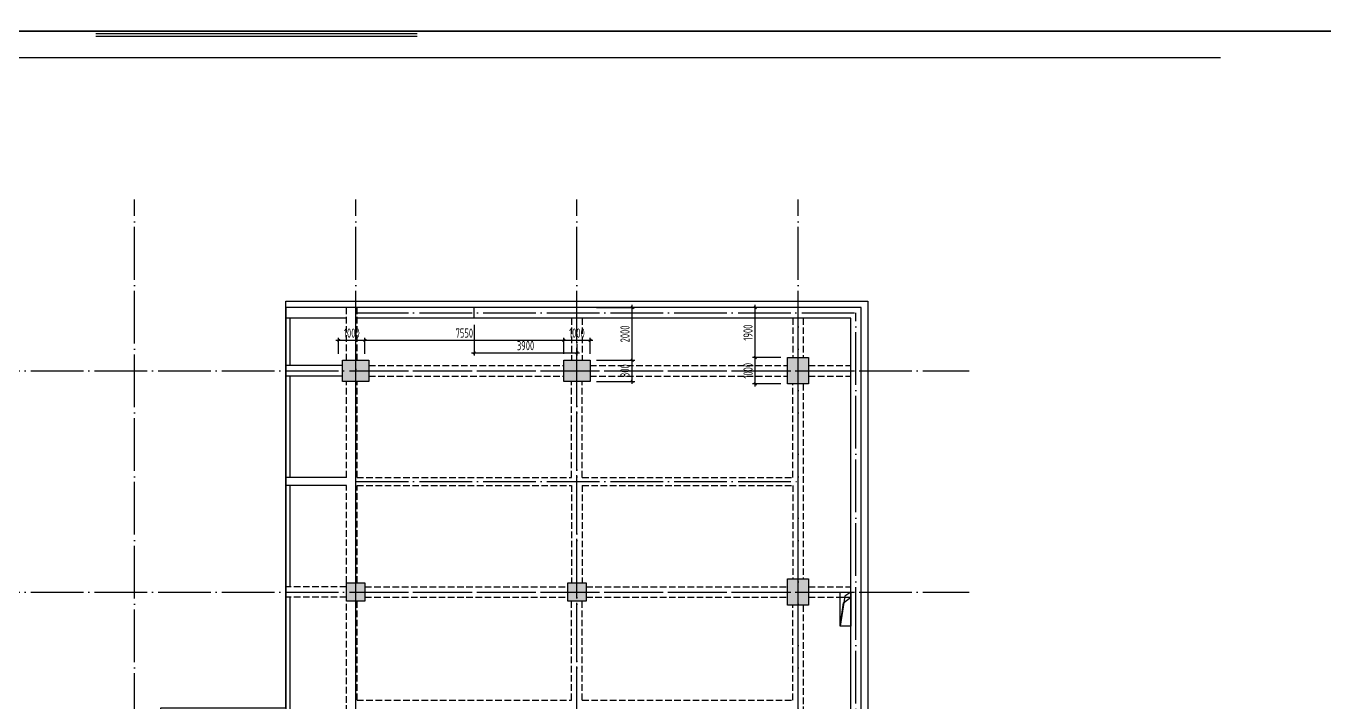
# Model space of a CAD drawing. Extents: x -186750 to 855523, y -12902 to 560425.
# Drawn here: x 438591 to 487893, y 21025 to 46692 of the extents above; entities that cross this region are included whole.
import ezdxf
from ezdxf.xclip import XClip

# ---------------------------------------------------------------- set-up
doc = ezdxf.new("R2010")
doc.units = 0
doc.header["$LTSCALE"] = 1000
doc.header["$MEASUREMENT"] = 0
doc.header["$XCLIPFRAME"] = 0
for name, pattern in [('104-10 轴网$0$DOTE', [2.4200000000000004, 2, -0.2, 0.02, -0.2]), ('109-34 轴网$0$L1$0$$AUDIT_BAD_LTYPE1', [0]), ('DASH', [0.35, 0.25, -0.1]), ('DASHED', [0.75, 0.5, -0.25]), ('DOTE', [2.4200000000000004, 2, -0.2, 0.02, -0.2]), ('X-104 8#10#平面$0$109-34 轴网$0$L1$0$$AUDIT_BAD_LTYPE1', [0])]:
    doc.linetypes.add(name, pattern=pattern)
for name, color, linetype in [('104-10 轴网$0$A_AXIS-轴线', 252, '104-10 轴网$0$DOTE'), ('a-dote', 14, 'DOTE'), ('A-TECH_结构', 21, 'Continuous'), ('BEAM', 4, 'DASHED'), ('DIM', 3, 'Continuous'), ('s-beam', 4, 'DASH'), ('s-colu', 40, 'Continuous'), ('s-colu-hatc', 16, 'Continuous'), ('s-hole', 5, 'Continuous'), ('s-num', 90, 'Continuous'), ('s-wall', 40, 'Continuous'), ('X-104 8#10#平面$0$A-TECH_结构', 252, 'Continuous')]:
    doc.layers.add(name, color=color, linetype=linetype)
doc.layers.add('X-104 8#10#平面$0$04-不打印_辅助线', color=165, linetype='Continuous', plot=False)
doc.styles.add('TSSD_Dimension', font='Tssdeng.shx', dxfattribs={"width": 0.7, "bigfont": 'Tssdchn.shx'})
doc.dimstyles.new('TSSD_100_100', dxfattribs={"dimtxt": 350, "dimasz": 100, "dimexe": 100, "dimexo": 250, "dimgap": 100, "dimtad": 1, "dimdec": 0, "dimzin": 0, "dimdsep": 46, "dimtxsty": 'TSSD_Dimension', "dimblk": 'ARCHTICK', "dimblk1": 'ARCHTICK', "dimblk2": 'ARCHTICK', "dimcen": 0, "dimdle": 100, "dimclrt": 7, "dimadec": 0, "dimazin": 0, "dimtfac": 1, "dimtdec": 0, "dimtix": 1, "dimtmove": 2, "dimatfit": 3, "dimfxl": 1, "dimtolj": 1, "dimtzin": 0, "dimarcsym": 0})

# ---------------------------------------------------------------- blocks, each defined once
blk = doc.blocks.new('X-104 8#10#平面$0$yteiteru7y6')
at = {"layer": 'X-104 8#10#平面$0$A-TECH_结构'}
for points in [[(43599.99999987503, 25199.99999999954), (44000.00000000012, 25199.99999999942), (44000.00000000047, 23899.99999999338), (43599.99999987538, 23899.9999999935)], [(17550.00009050627, 10050.00004004795), (17550.00004707381, 8750.00005011633), (17000.0000033941, 8750.000029312505), (17181.19745823399, 9940.417403183063)], [(17550.00006879004, 8750.000036196143), (17000.0000000031, 8750.000011480995), (17000.0000000031, 10049.99993964261), (17550.00006879004, 10049.99996435776)], [(33549.99992714335, 10049.99903622497), (33549.99997317632, 8750.000027945614), (32949.99995462797, 8749.999959030945), (33137.91965881839, 9881.415826070093)]]:
    blk.add_lwpolyline(points, close=True, dxfattribs=at)
at = {"layer": 'X-104 8#10#平面$0$A-TECH_结构', "linetype": 'X-104 8#10#平面$0$109-34 轴网$0$L1$0$$AUDIT_BAD_LTYPE1'}
blk.add_lwpolyline([(44000.00000000047, 25199.99999999942), (43776.54450888466, 25047.19460524083), (43599.99999987528, 23899.99999999387)], dxfattribs=at)
at = {"layer": 'X-104 8#10#平面$0$A-TECH_结构'}
for points in [[(-1600.000000000012, 11099.99999999366), (-2084.67156194523, 10876.08683458786), (-2199.999999999039, 8750.000000010607)], [(44200.0000000028, 8199.999999999534), (43644.10612681275, 8093.626561861485), (43200.00000000003, 6649.999999999966)]]:
    blk.add_lwpolyline(points, dxfattribs=at)
at = {"layer": 'X-104 8#10#平面$0$A-TECH_结构', "linetype": 'X-104 8#10#平面$0$109-34 轴网$0$L1$0$$AUDIT_BAD_LTYPE1'}
for points in [[(-2199.999999999039, 8750.000000010607), (-1599.999999999534, 8750.000000010607), (-1600.000000000012, 11099.99999999365), (-2199.999999999516, 11099.99999999365)], [(33549.99997317632, 8750.000027945614), (32949.99995863652, 8750.000027945614), (32949.99995863652, 10049.99900962345), (33549.99997317632, 10049.99900962345)], [(43200.00000000007, 8199.999999999496), (44200.0000000028, 8199.999999999534), (44200.00000000276, 6650.000000000007), (43200.00000000003, 6649.999999999969)]]:
    blk.add_lwpolyline(points, close=True, dxfattribs=at)
blk = doc.blocks.new('X-104 8#10#平面$0$rhyseuyi')
at = {"layer": 'X-104 8#10#平面$0$A-TECH_结构', "linetype": 'X-104 8#10#平面$0$109-34 轴网$0$L1$0$$AUDIT_BAD_LTYPE1'}
blk.add_lwpolyline([(22550.00000147264, 20800.18525530281), (22549.99999999172, 36250.00000000003), (44650.00000000591, 36250.00000000003), (44650.00000000267, 5750.000000011165), (33550.00000000042, 5749.999996079934), (33549.99999999956, 2800.00000587945), (27849.99999999903, 2800.000009821595), (27849.99999999989, -2650.000000044718), (-2650.000000000116, -2650.000000044733), (-2650.000000000233, 19449.99969723696), (17799.99999874334, 19450.12322490085), (17800.00000022122, 20799.81474476285)], close=True, dxfattribs=at)
blk = doc.blocks.new('104-10 轴网')
at = {"layer": '104-10 轴网$0$A_AXIS-轴线', "linetype": '104-10 轴网$0$DOTE'}
for p, q in [((16799.99999999992, -6500.000000000015), (16800.00000000021, 40100.00000000004)), ((25199.99999999992, -6500.000000000015), (25200.00000000021, 40100.00000000004)), ((33599.99999999995, -6500.000000000015), (33600.00000000021, 40100.00000000004)), ((41999.99999999995, -6500.000000000015), (42000.00000000021, 40100.00000000004)), ((-6500.000000000022, 33599.99999999999), (48500.00000000018, 33600.00000000004)), ((-6500.000000000022, 25199.99999999999), (48500.00000000018, 25200.00000000004))]:
    blk.add_line(p, q, dxfattribs=at)
at = {"layer": 'Defpoints'}
blk.add_lwpolyline([(-16049.99999999992, 45500.00000000001), (58050.00000000011, 45499.99999999999), (58050.00000000011, -11900.00000000001), (-16049.99999999998, -11899.99999999996)], close=True, dxfattribs=at)
blk = doc.blocks.new('X-104 8#10#平面')
at = {"layer": 'X-104 8#10#平面$0$04-不打印_辅助线'}
for points in [[(-186749.9999999999, 46499.99999999997), (-102649.9999999999, 46499.99999999997), (-102649.9999999999, 105900), (-186749.9999999999, 105900)], [(-186749.9999999999, -12900.00000000003), (-102649.9999999999, -12900.00000000003), (-102649.9999999999, 46499.99999999997), (-186749.9999999999, 46499.99999999997)]]:
    blk.add_lwpolyline(points, close=True, dxfattribs=at)
at = {"linetype": 'X-104 8#10#平面$0$109-34 轴网$0$L1$0$$AUDIT_BAD_LTYPE1'}
ref = blk.add_blockref('104-10 轴网', (-168200.0000000001, -1.455191522836685e-10), dxfattribs=at)
XClip(ref).set_block_clipping_path([(-16049.999999999975, -11899.999999999955), (58049.99999999998, 45500.000000000044)])
at = {"layer": 'X-104 8#10#平面$0$A-TECH_结构', "linetype": 'X-104 8#10#平面$0$109-34 轴网$0$L1$0$$AUDIT_BAD_LTYPE1'}
for name, p in [('X-104 8#10#平面$0$rhyseuyi', (-168199.9999999998, -1.164153218269348e-10)), ('X-104 8#10#平面$0$yteiteru7y6', (-168199.9999999999, -5.820766091346741e-11))]:
    blk.add_blockref(name, p, dxfattribs=at)
blk = doc.blocks.new('_ArchTick')
at = {"color": 0, "linetype": 'ByBlock', "const_width": 0.4}
blk.add_lwpolyline([(-0.5, -0.5), (0.5, 0.5)], dxfattribs=at)
blk = doc.blocks.new('*D113')
at = {"layer": 'Defpoints', "color": 0, "transparency": 16777216}
for p in [(1071360.514949115, 34757.45263634055), (1070360.514949115, 34000.0000000015), (1071360.514949115, 34000.0000000015)]:
    blk.add_point(p, dxfattribs=at)
at = {"layer": 'DIM', "color": 0, "lineweight": -2, "transparency": 16777216}
for p, q in [((1070260.514949115, 34757.45263634055), (1071460.514949115, 34757.45263634055)), ((1070360.514949115, 34250.0000000015), (1070360.514949115, 34857.45263634055)), ((1071360.514949115, 34250.0000000015), (1071360.514949115, 34857.45263634055))]:
    blk.add_line(p, q, dxfattribs=at)
at = {"layer": 'DIM', "color": 0, "lineweight": -2, "transparency": 16777216, "xscale": 100, "yscale": 100, "zscale": 100, "rotation": 180}
blk.add_blockref('_ArchTick', (1070360.514949115, 34757.45263634055), dxfattribs=at)
at = {"layer": 'DIM', "color": 0, "lineweight": -2, "transparency": 16777216, "xscale": 100, "yscale": 100, "zscale": 100}
blk.add_blockref('_ArchTick', (1071360.514949115, 34757.45263634055), dxfattribs=at)
at = {"layer": 'DIM', "color": 7, "transparency": 16777216, "insert": (1070860.514949115, 35032.45263634055), "char_height": 350, "attachment_point": 5, "style": 'TSSD_Dimension'}
blk.add_mtext('\\A1;1000', dxfattribs=at)
blk = doc.blocks.new('*D114')
at = {"layer": 'Defpoints', "color": 0, "transparency": 16777216}
for p in [(1078910.514949115, 34757.45263634055), (1071360.514949115, 34000.0000000015), (1078910.514949115, 34000.00000000151)]:
    blk.add_point(p, dxfattribs=at)
at = {"layer": 'DIM', "color": 0, "lineweight": -2, "transparency": 16777216}
for p, q in [((1071260.514949115, 34757.45263634055), (1079010.514949115, 34757.45263634055)), ((1071360.514949115, 34250.0000000015), (1071360.514949115, 34857.45263634055)), ((1078910.514949115, 34250.00000000151), (1078910.514949115, 34857.45263634055))]:
    blk.add_line(p, q, dxfattribs=at)
at = {"layer": 'DIM', "color": 0, "lineweight": -2, "transparency": 16777216, "xscale": 100, "yscale": 100, "zscale": 100, "rotation": 180}
blk.add_blockref('_ArchTick', (1071360.514949115, 34757.45263634055), dxfattribs=at)
at = {"layer": 'DIM', "color": 0, "lineweight": -2, "transparency": 16777216, "xscale": 100, "yscale": 100, "zscale": 100}
blk.add_blockref('_ArchTick', (1078910.514949115, 34757.45263634055), dxfattribs=at)
at = {"layer": 'DIM', "color": 7, "transparency": 16777216, "insert": (1075135.514949115, 35032.45263634055), "char_height": 350, "attachment_point": 5, "style": 'TSSD_Dimension'}
blk.add_mtext('\\A1;7550', dxfattribs=at)
blk = doc.blocks.new('*D115')
at = {"layer": 'Defpoints', "color": 0, "transparency": 16777216}
for p in [(1079910.514949115, 34757.45263634055), (1078910.514949115, 34000.00000000151), (1079910.514949115, 34000.00000000147)]:
    blk.add_point(p, dxfattribs=at)
at = {"layer": 'DIM', "color": 0, "lineweight": -2, "transparency": 16777216}
for p, q in [((1078810.514949115, 34757.45263634055), (1080010.514949115, 34757.45263634055)), ((1078910.514949115, 34250.00000000151), (1078910.514949115, 34857.45263634055)), ((1079910.514949115, 34250.00000000147), (1079910.514949115, 34857.45263634055))]:
    blk.add_line(p, q, dxfattribs=at)
at = {"layer": 'DIM', "color": 0, "lineweight": -2, "transparency": 16777216, "xscale": 100, "yscale": 100, "zscale": 100, "rotation": 180}
blk.add_blockref('_ArchTick', (1078910.514949115, 34757.45263634055), dxfattribs=at)
at = {"layer": 'DIM', "color": 0, "lineweight": -2, "transparency": 16777216, "xscale": 100, "yscale": 100, "zscale": 100}
blk.add_blockref('_ArchTick', (1079910.514949115, 34757.45263634055), dxfattribs=at)
at = {"layer": 'DIM', "color": 7, "transparency": 16777216, "insert": (1079410.514949115, 35032.45263634055), "char_height": 350, "attachment_point": 5, "style": 'TSSD_Dimension'}
blk.add_mtext('\\A1;1000', dxfattribs=at)
blk = doc.blocks.new('*D116')
at = {"layer": 'Defpoints', "color": 0, "transparency": 16777216}
for p in [(1075510.514949115, 35600.00000000162), (1079410.514949115, 34857.45263634055), (1079410.514949115, 34281.27141936744)]:
    blk.add_point(p, dxfattribs=at)
at = {"layer": 'DIM', "color": 0, "lineweight": -2, "transparency": 16777216}
for p, q in [((1075510.514949115, 35350.00000000162), (1075510.514949115, 34181.27141936744)), ((1079410.514949115, 34607.45263634055), (1079410.514949115, 34181.27141936744)), ((1075410.514949115, 34281.27141936744), (1079510.514949115, 34281.27141936744))]:
    blk.add_line(p, q, dxfattribs=at)
at = {"layer": 'DIM', "color": 0, "lineweight": -2, "transparency": 16777216, "xscale": 100, "yscale": 100, "zscale": 100, "rotation": 180}
blk.add_blockref('_ArchTick', (1075510.514949115, 34281.27141936744), dxfattribs=at)
at = {"layer": 'DIM', "color": 0, "lineweight": -2, "transparency": 16777216, "xscale": 100, "yscale": 100, "zscale": 100}
blk.add_blockref('_ArchTick', (1079410.514949115, 34281.27141936744), dxfattribs=at)
at = {"layer": 'DIM', "color": 7, "transparency": 16777216, "insert": (1077460.514949115, 34556.27141936744), "char_height": 350, "attachment_point": 5, "style": 'TSSD_Dimension'}
blk.add_mtext('\\A1;3900', dxfattribs=at)
blk = doc.blocks.new('*D117')
at = {"layer": 'Defpoints', "color": 0, "transparency": 16777216}
for p in [(1079910.514949115, 34000.00000000147), (1081511.595059108, 34000.00000000147), (1079910.514949115, 33200.00000000147)]:
    blk.add_point(p, dxfattribs=at)
at = {"layer": 'DIM', "color": 0, "lineweight": -2, "transparency": 16777216}
for p, q in [((1081511.595059108, 33100.00000000147), (1081511.595059108, 34100.00000000147)), ((1080160.514949115, 34000.00000000147), (1081611.595059108, 34000.00000000147)), ((1080160.514949115, 33200.00000000147), (1081611.595059108, 33200.00000000147))]:
    blk.add_line(p, q, dxfattribs=at)
at = {"layer": 'DIM', "color": 0, "lineweight": -2, "transparency": 16777216, "xscale": 100, "yscale": 100, "zscale": 100}
for p, rotation in [((1081511.595059108, 34000.00000000147), 90), ((1081511.595059108, 33200.00000000147), 270)]:
    blk.add_blockref('_ArchTick', p, dxfattribs=dict(at, rotation=rotation))
at = {"layer": 'DIM', "color": 7, "transparency": 16777216, "insert": (1081236.595059108, 33600.00000000164), "char_height": 350, "attachment_point": 5, "rotation": 90, "style": 'TSSD_Dimension'}
blk.add_mtext('\\A1;800', dxfattribs=at)
blk = doc.blocks.new('*D118')
at = {"layer": 'Defpoints', "color": 0, "transparency": 16777216}
for p in [(1079910.514949115, 36000.00000000153), (1081511.595059108, 36000.00000000153), (1079910.514949115, 34000.00000000147)]:
    blk.add_point(p, dxfattribs=at)
at = {"layer": 'DIM', "color": 0, "lineweight": -2, "transparency": 16777216}
for p, q in [((1080160.514949115, 36000.00000000153), (1081611.595059108, 36000.00000000153)), ((1081511.595059108, 33900.00000000147), (1081511.595059108, 36100.00000000153)), ((1080160.514949115, 34000.00000000147), (1081611.595059108, 34000.00000000147))]:
    blk.add_line(p, q, dxfattribs=at)
at = {"layer": 'DIM', "color": 0, "lineweight": -2, "transparency": 16777216, "xscale": 100, "yscale": 100, "zscale": 100}
for p, rotation in [((1081511.595059108, 36000.00000000153), 90), ((1081511.595059108, 34000.00000000147), 270)]:
    blk.add_blockref('_ArchTick', p, dxfattribs=dict(at, rotation=rotation))
at = {"layer": 'DIM', "color": 7, "transparency": 16777216, "insert": (1081236.595059108, 35000.00000000167), "char_height": 350, "attachment_point": 5, "rotation": 90, "style": 'TSSD_Dimension'}
blk.add_mtext('\\A1;2000', dxfattribs=at)
blk = doc.blocks.new('*D119')
at = {"layer": 'Defpoints', "color": 0, "transparency": 16777216}
for p in [(1086184.519809854, 34100.00000000148), (1087410.514949116, 34100.00000000148), (1087410.514949115, 33100.00000000151)]:
    blk.add_point(p, dxfattribs=at)
at = {"layer": 'DIM', "color": 0, "lineweight": -2, "transparency": 16777216}
for p, q in [((1087160.514949116, 34100.00000000148), (1086084.519809854, 34100.00000000148)), ((1086184.519809854, 33000.00000000151), (1086184.519809854, 34200.00000000148)), ((1087160.514949115, 33100.00000000151), (1086084.519809854, 33100.00000000151))]:
    blk.add_line(p, q, dxfattribs=at)
at = {"layer": 'DIM', "color": 0, "lineweight": -2, "transparency": 16777216, "xscale": 100, "yscale": 100, "zscale": 100}
for p, rotation in [((1086184.519809854, 34100.00000000148), 90), ((1086184.519809854, 33100.00000000151), 270)]:
    blk.add_blockref('_ArchTick', p, dxfattribs=dict(at, rotation=rotation))
at = {"layer": 'DIM', "color": 7, "transparency": 16777216, "insert": (1085909.519809854, 33600.00000000167), "char_height": 350, "attachment_point": 5, "rotation": 90, "style": 'TSSD_Dimension'}
blk.add_mtext('\\A1;1000', dxfattribs=at)
blk = doc.blocks.new('*D120')
at = {"layer": 'Defpoints', "color": 0, "transparency": 16777216}
for p in [(1086184.519809854, 35999.9999999915), (1087510.514949116, 35999.9999999915), (1087410.514949116, 34100.00000000148)]:
    blk.add_point(p, dxfattribs=at)
at = {"layer": 'DIM', "color": 0, "lineweight": -2, "transparency": 16777216}
for p, q in [((1087260.514949116, 35999.9999999915), (1086084.519809854, 35999.9999999915)), ((1086184.519809854, 34000.00000000148), (1086184.519809854, 36099.9999999915)), ((1087160.514949116, 34100.00000000148), (1086084.519809854, 34100.00000000148))]:
    blk.add_line(p, q, dxfattribs=at)
at = {"layer": 'DIM', "color": 0, "lineweight": -2, "transparency": 16777216, "xscale": 100, "yscale": 100, "zscale": 100}
for p, rotation in [((1086184.519809854, 35999.9999999915), 90), ((1086184.519809854, 34100.00000000148), 270)]:
    blk.add_blockref('_ArchTick', p, dxfattribs=dict(at, rotation=rotation))
at = {"layer": 'DIM', "color": 7, "transparency": 16777216, "insert": (1085909.519809854, 35049.99999999667), "char_height": 350, "attachment_point": 5, "rotation": 90, "style": 'TSSD_Dimension'}
blk.add_mtext('\\A1;1900', dxfattribs=at)
blk = doc.blocks.new('A$C36D1285A')
at = {"layer": 's-colu-hatc'}
h = blk.add_hatch(color=256, dxfattribs=at)
h.dxf.hatch_style = 1
h.paths.add_polyline_path([(41600.00000000023, 34100.00000000012), (42400.00000000023, 34100.00000000012), (42400.00000000023, 33100.00000000012), (41600.00000000023, 33100.00000000012)])
h = blk.add_hatch(color=256, dxfattribs=at)
h.dxf.hatch_style = 1
h.paths.add_polyline_path([(24700.00000000023, 34000.00000000011), (25700.00000000023, 34000.00000000011), (25700.00000000023, 33200.00000000011), (24700.00000000023, 33200.00000000011)])
h = blk.add_hatch(color=256, dxfattribs=at)
h.dxf.hatch_style = 1
h.paths.add_polyline_path([(33100.00000000023, 34000.00000000012), (34100.00000000023, 34000.00000000012), (34100.00000000023, 33200.00000000012), (33100.00000000023, 33200.00000000012)])
h = blk.add_hatch(color=256, dxfattribs=at)
h.dxf.hatch_style = 1
h.paths.add_polyline_path([(41600.00000000023, 25700.00000000012), (42400.00000000023, 25700.00000000012), (42400.00000000023, 24700.00000000012), (41600.00000000023, 24700.00000000012)])
h = blk.add_hatch(color=256, dxfattribs=at)
h.dxf.hatch_style = 1
h.paths.add_polyline_path([(24850.00000000023, 25550.00000000012), (25550.00000000023, 25550.00000000012), (25550.00000000023, 24850.00000000012), (24850.00000000023, 24850.00000000012)])
h = blk.add_hatch(color=256, dxfattribs=at)
h.dxf.hatch_style = 1
h.paths.add_polyline_path([(33250.00000000023, 25550.00000000012), (33950.00000000023, 25550.00000000012), (33950.00000000023, 24850.00000000012), (33250.00000000023, 24850.00000000012)])
at = {"layer": 'a-dote'}
for p, q in [((25200, 1.164153218269348e-10), (25200.00000000023, 35800.00000000023)), ((25200.00000000023, 35800.00000000017), (44200.00000000047, 35800.00000000012)), ((33600.00000000023, 3436.171317939576), (33600.00000000023, 35800.00000000006)), ((42000.00000000023, 6450.000000000116), (42000.00000000047, 35800.00000000012)), ((44200.00000000023, 6450.000000000116), (44200.00000000023, 35800.00000000012)), ((25200.00000000023, 33600.00000000006), (44200.00000000023, 33600)), ((25200.00000000023, 29400.00000000012), (42000.00000000023, 29400.00000000012)), ((25200, 25200.00000000012), (44200.00000000023, 25200.00000000012))]:
    blk.add_line(p, q, dxfattribs=at)
at = {"layer": 'A-TECH_结构', "linetype": '109-34 轴网$0$L1$0$$AUDIT_BAD_LTYPE1'}
blk.add_lwpolyline([(22550.00000000023, 20800.18525530272), (22549.99999999208, 36250.00000000015), (44650.00000000605, 36250.00000000017), (44650.00000000279, 5750.000000000178), (33650.00000000023, 5749.73813615122), (33650.00000000023, 2800.000003938818), (27850.00000000023, 2800.000009821625), (27850.00000000047, -2649.999999999839), (-2649.999999999884, -2650.000000044735), (-2650.000000000116, 19449.99969723695), (17799.99999869731, 19450.00000000015), (17800.00000017602, 20799.38243408699)], close=True, dxfattribs=at)
at = {"layer": 'BEAM', "linetype": '109-34 轴网$0$L1$0$$AUDIT_BAD_LTYPE1'}
for p, q in [((24700.00000000023, 33799.99999998025), (22549.99999999325, 33799.9999996957)), ((24700.00000000023, 33399.99999998025), (22549.99999999348, 33399.9999996957)), ((24850.00000000023, 29549.9999999598), (22549.99999999558, 29549.99999969484)), ((24850.00000000023, 29249.9999999598), (22549.99999999581, 29249.99999969484))]:
    blk.add_line(p, q, dxfattribs=at)
for points in [[(22699.99998867698, 35600.00000000023), (22699.99995956803, 33799.99999971555)], [(22699.99995309929, 33399.99999971555), (22699.99989083828, 29549.99999971212)], [(22699.99988598679, 29249.99999971212), (22699.99982372578, 25400.00000000012)], [(22699.99981726427, 25000.00000000012), (22699.99972831295, 19449.99999917873)]]:
    blk.add_lwpolyline(points, dxfattribs=at)
at = {"layer": 's-beam', "linetype": '109-34 轴网$0$L1$0$$AUDIT_BAD_LTYPE1'}
for p, q in [((29700.00000000023, 36000.00000000014), (22549.99999999208, 36000.00000000014)), ((22549.99999999208, 36000.00000000014), (22550.00000926899, 19450.00003260769)), ((24850.00000000023, 35600.00000000023), (22549.99999999232, 35600.00000000023)), ((29700.00000000023, 35600.00000000023), (25250.00000000023, 35600.00000000023))]:
    blk.add_line(p, q, dxfattribs=at)
at = {"layer": 's-beam'}
for p, q in [((24850.00000000023, 34000.00000000012), (24850.00000000023, 36000.00000000014)), ((25250.00000000023, 34000.00000000012), (25250.00000000023, 36000.00000000014)), ((33400.00000000023, 35600.00000000023), (33400.00000000023, 34000.00000000012)), ((33800.00000000023, 35600.00000000023), (33800.00000000023, 34000.00000000012)), ((41800.00000000047, 35600.00000000023), (41800.00000000047, 34100.00000000012)), ((42200.00000000047, 35600.00000000023), (42200.00000000047, 34100.00000000012)), ((25700.00000000023, 33799.99999999994), (33100.00000000023, 33799.99999999994)), ((34100.00000000023, 33799.99999999994), (41600.00000000023, 33799.99999999994)), ((42400.00000000023, 33799.99999999994), (44000.00000000047, 33799.99999999994)), ((24850.00000000023, 29549.9999999598), (24850.00000000023, 33200.00000000012)), ((25250.00000000023, 29550.00000000012), (25250.00000000023, 33200.00000000012)), ((25700.00000000023, 33399.99999999994), (33100.00000000023, 33399.99999999994)), ((33400.00000000023, 29550.00000000012), (33400.00000000023, 33200.00000000012)), ((33800.00000000023, 29550.00000000012), (33800.00000000023, 33200.00000000012)), ((34100.00000000023, 33399.99999999994), (41600.00000000023, 33399.99999999994)), ((41800.00000000047, 29550.00000000012), (41800.00000000047, 33100.00000000012)), ((42200.00000000047, 33100.00000000012), (42200.00000000047, 25700.00000000012)), ((42400.00000000023, 33399.99999999994), (44000.00000000047, 33399.99999999994)), ((24850.00000000023, 25550.00000000012), (24850.00000000023, 29249.9999999598)), ((25250.00000000023, 29550.00000000012), (33400.00000000023, 29550.00000000012)), ((25250.00000000023, 25550.00000000012), (25250.00000000023, 29250.00000000012)), ((25250.00000000023, 29250.00000000012), (33400.00000000023, 29250.00000000012)), ((33400.00000000023, 29250.00000000012), (33400.00000000023, 25550.00000000012)), ((33800.00000000023, 29550.00000000012), (41800.00000000047, 29550.00000000012)), ((33800.00000000023, 29250.00000000012), (41800.00000000047, 29250.00000000012)), ((33800.00000000023, 29250.00000000012), (33800.00000000023, 25550.00000000012)), ((41800.00000000047, 29250.00000000012), (41800.00000000047, 25700.00000000012)), ((24850.00000000023, 25400.00000000012), (22549.99999999767, 25400.00000000012)), ((25550.00000000023, 25399.99999999988), (33250.00000000023, 25399.99999999988)), ((33950.00000000023, 25399.99999999988), (41600.00000000023, 25399.99999999988)), ((42400.00000000023, 25399.99999999988), (44000.00000000047, 25399.99999999988)), ((24850.00000000023, 25000.00000000012), (22549.99999999814, 25000.00000000012)), ((24850.00000000023, 17150.00000000012), (24850.00000000023, 24850.00000000012)), ((25250.00000000023, 21100.00000749394), (25250.00000000023, 24850.00000000012)), ((25550.00000000023, 24999.99999999988), (33250.00000000023, 24999.99999999988)), ((33400.00000000023, 21100.00000749394), (33400.00000000023, 24850.00000000012)), ((33800.00000000023, 21100.00000749394), (33800.00000000023, 24850.00000000012)), ((33950.00000000023, 24999.99999999988), (41600.00000000023, 24999.99999999988)), ((41800.00000000047, 21100.00000749394), (41800.00000000047, 24700.00000000012)), ((42200.00000000047, 24700.00000000012), (42200.00000000047, 17300.00000000012)), ((42400.00000000023, 24999.99999999988), (44000.00000000047, 24999.99999999988)), ((25250.00000000023, 21100.00000749394), (33400.00000000023, 21100.00000749394)), ((33800.00000000023, 21100.00000749394), (41800.00000000047, 21100.00000749394))]:
    blk.add_line(p, q, dxfattribs=at)
at = {"layer": 's-colu'}
for points in [[(41600.00000000023, 34100.00000000012), (42400.00000000023, 34100.00000000012), (42400.00000000023, 33100.00000000012), (41600.00000000023, 33100.00000000012)], [(24700.00000000023, 34000.00000000011), (25700.00000000023, 34000.00000000011), (25700.00000000023, 33200.00000000011), (24700.00000000023, 33200.00000000011)], [(33100.00000000023, 34000.00000000012), (34100.00000000023, 34000.00000000012), (34100.00000000023, 33200.00000000012), (33100.00000000023, 33200.00000000012)], [(41600.00000000023, 25700.00000000012), (42400.00000000023, 25700.00000000012), (42400.00000000023, 24700.00000000012), (41600.00000000023, 24700.00000000012)], [(24850.00000000023, 25550.00000000012), (25550.00000000023, 25550.00000000012), (25550.00000000023, 24850.00000000012), (24850.00000000023, 24850.00000000012)], [(33250.00000000023, 25550.00000000012), (33950.00000000023, 25550.00000000012), (33950.00000000023, 24850.00000000012), (33250.00000000023, 24850.00000000012)]]:
    blk.add_lwpolyline(points, close=True, dxfattribs=at)
at = {"layer": 's-hole'}
blk.add_lwpolyline([(43599.9999998752, 24999.99999999988), (43999.99999993946, 24999.99999999988), (43999.99999993946, 23899.99999999349), (43599.9999998752, 23899.99999999349)], close=True, dxfattribs=at)
blk.add_lwpolyline([(43599.9999998759, 23899.99999999709), (43726.59407660086, 24792.47087562917), (44000.00000000047, 24999.99999999988)], dxfattribs=at)
at = {"layer": 's-num', "const_width": 50}
blk.add_lwpolyline([(15324.45083115064, 46402.54322898684), (27537.1010419724, 46402.54322898678)], dxfattribs=at)
at = {"layer": 's-num'}
blk.add_lwpolyline([(15324.45083115064, 46302.54322898684), (27537.1010419724, 46302.54322898678)], dxfattribs=at)
at = {"layer": 's-wall'}
for p, q in [((44400.00000000047, 36000.00000000023), (29700.00000000023, 36000.00000000023)), ((29700.00000000023, 35600.00000000023), (29700.00000000023, 36000.00000000023)), ((44400.00000000047, 6250.000000000116), (44400.00000000047, 36000.00000000023)), ((44000.00000000047, 35600.00000000023), (29700.00000000023, 35600.00000000023)), ((44000.00000000047, 6650.000000000116), (44000.00000000047, 35600.00000000023))]:
    blk.add_line(p, q, dxfattribs=at)
at = {"layer": 'DIM'}
for base, p1, p2, picture, middle in [((35701.08010999253, 36000.00000000014), (34100.00000000023, 34000.00000000008), (34100.00000000023, 36000.00000000014), '*D118', (35426.08010999253, 35000.00000000028)), ((40374.00486073922, 35999.99999999011), (41600.00000000047, 34100.00000000009), (41700.0000000007, 35999.99999999011), '*D120', (40099.00486073922, 35049.99999999528)), ((35701.08010999253, 34000.00000000008), (34100.00000000023, 33200.00000000008), (34100.00000000023, 34000.00000000008), '*D117', (35426.08010999253, 33600.00000000025)), ((40374.00486073922, 34100.00000000009), (41600.00000000023, 33100.00000000012), (41600.00000000047, 34100.00000000009), '*D119', (40099.00486073922, 33600.00000000028))]:
    dim = blk.add_linear_dim(base=base, p1=p1, p2=p2, angle=90, dimstyle='TSSD_100_100', dxfattribs=at)
    dim.commit()
    dim.dimension.update_dxf_attribs({"geometry": picture, "text_midpoint": middle, "insert": (-1045810.514949115, -1.387888914905488e-09)})
for base, p1, p2, picture, middle in [((33600.00000000023, 34281.27141936605), (29700.00000000023, 35600.00000000023), (33600.00000000023, 34857.45263633916), '*D116', (31650.00000000023, 34556.27141936605)), ((25550.00000000023, 34757.45263633916), (24550.00000000023, 34000.00000000011), (25550.00000000023, 34000.00000000011), '*D113', (25050.00000000023, 35032.45263633916)), ((33100.00000000023, 34757.45263633916), (25550.00000000023, 34000.00000000011), (33100.00000000023, 34000.00000000012), '*D114', (29325.00000000023, 35032.45263633916)), ((34100.00000000023, 34757.45263633916), (33100.00000000023, 34000.00000000012), (34100.00000000023, 34000.00000000008), '*D115', (33600.00000000023, 35032.45263633916))]:
    dim = blk.add_linear_dim(base=base, p1=p1, p2=p2, dimstyle='TSSD_100_100', dxfattribs=at)
    dim.commit()
    dim.dimension.update_dxf_attribs({"geometry": picture, "text_midpoint": middle, "insert": (-1045810.514949115, -1.387888914905488e-09)})

msp = doc.modelspace()

# ---------------------------------------------------------------- block references
for name, p in [('X-104 8#10#平面', (594116.4135819954, 2.701728651945793e-09)), ('A$C36D1285A', (425916.4135819954, 2.548309297957179e-09))]:
    msp.add_blockref(name, p)

doc.saveas('drawing.dxf')
